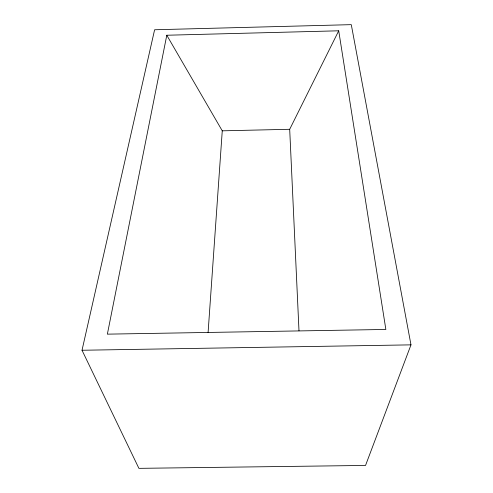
<?xml version="1.0" encoding="UTF-8"?>
<svg xmlns="http://www.w3.org/2000/svg" width="493" height="493" viewBox="0 0 493 493"><rect width="100%" height="100%" fill="white"/><g stroke="black" fill="none" stroke-linecap="round" stroke-linejoin="round"><path stroke-width="0.74" d="M208.089 332.535L222.263 130.83L166.788 35.237L338.716 30.8L385.859 329.453L107.369 334.149L166.788 35.237M82.017 350.258L154.611 29.759L351.287 24.65L410.983 344.86L365.535 465.441L138.903 468.35L82.017 350.258L410.983 344.86M298.992 330.797L289.693 129.289L338.716 30.8M222.263 130.83L289.693 129.289"/></g></svg>
